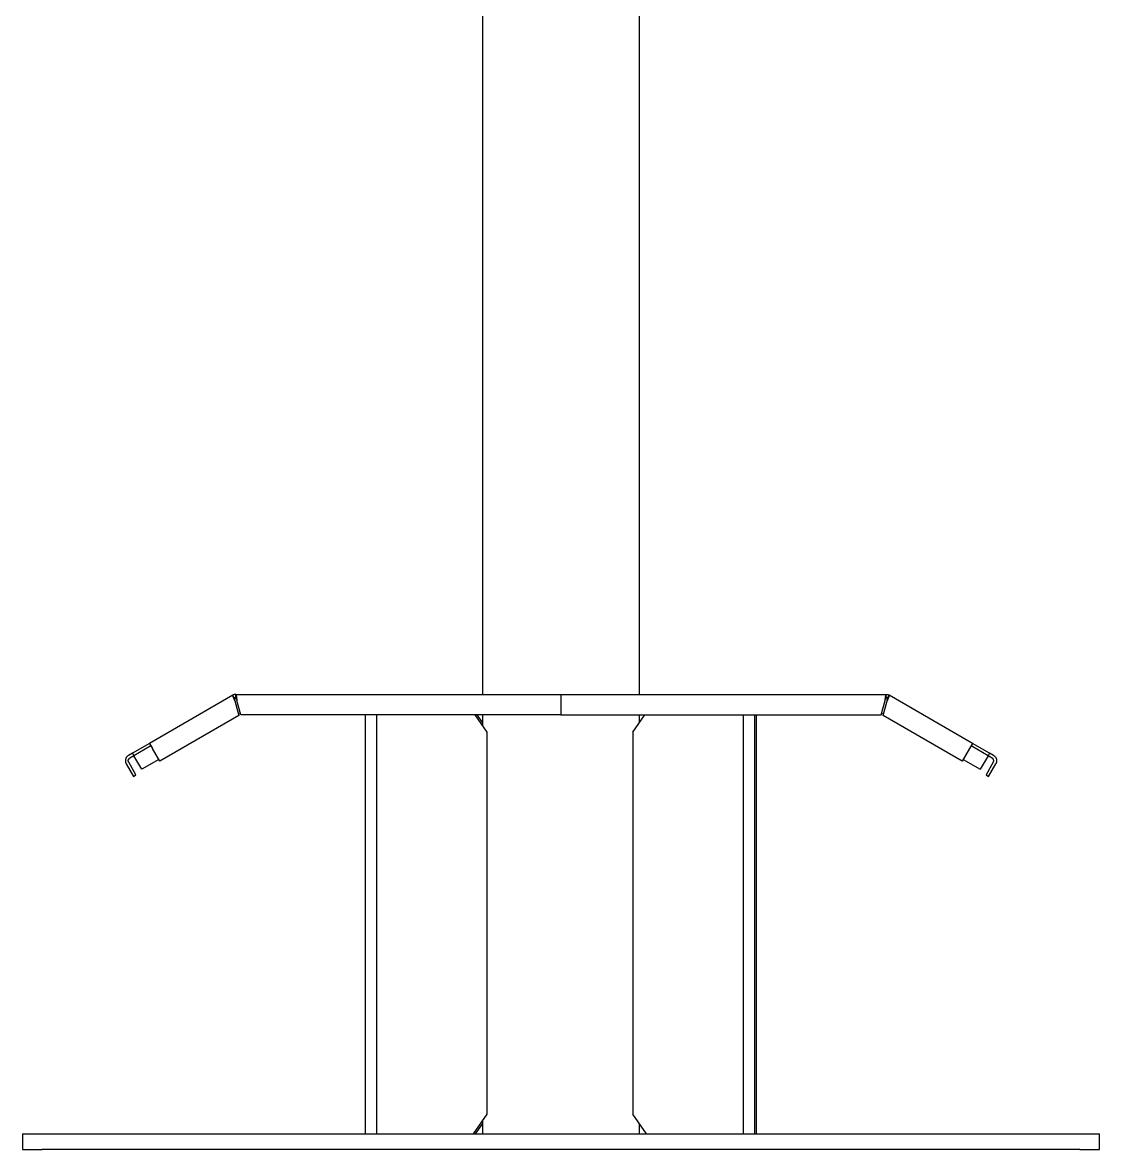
# Model space of a CAD drawing. Header units: millimetres. Extents: x -2542 to 6192, y -257 to 5845.
# Drawn here: x 1415 to 1965, y 2887 to 3463 of the extents above; entities that cross this region are included whole.
import ezdxf

# ---------------------------------------------------------------- set-up
doc = ezdxf.new("R2010")
doc.units = ezdxf.units.MM
doc.header["$MEASUREMENT"] = 0
doc.layers.add('Utwórz2D linie widoczne', color=7, linetype='Continuous', true_color=0x000000)

msp = doc.modelspace()

# ---------------------------------------------------------------- linework, layer by layer
at = {"layer": 'Utwórz2D linie widoczne'}
for p, q in [((1650.34, 3119.7), (1650.34, 3926.87)), ((1730.34, 3926.87), (1730.34, 3119.7)), ((1522.74, 3119.29), (1480.15, 3094.7)), ((1522.71, 3119.25), (1522.71, 3119.26)), ((1522.71, 3119.26), (1522.71, 3119.26)), ((1522.71, 3119.26), (1522.72, 3119.26)), ((1522.71, 3119.24), (1522.71, 3119.25)), ((1522.71, 3119.25), (1522.71, 3119.25)), ((1522.71, 3119.25), (1522.71, 3119.25)), ((1522.71, 3119.25), (1522.71, 3119.25)), ((1522.71, 3119.23), (1522.71, 3119.24)), ((1522.71, 3119.24), (1522.71, 3119.24)), ((1522.71, 3119.24), (1522.71, 3119.24)), ((1522.71, 3119.22), (1522.71, 3119.23)), ((1522.71, 3119.23), (1522.71, 3119.23)), ((1522.71, 3119.21), (1522.71, 3119.22)), ((1522.71, 3119.2), (1522.71, 3119.21)), ((1522.71, 3119.19), (1522.71, 3119.2)), ((1522.71, 3119.18), (1522.71, 3119.19)), ((1522.71, 3119.17), (1522.71, 3119.18)), ((1522.71, 3119.16), (1522.71, 3119.17)), ((1522.72, 3119.14), (1522.71, 3119.16)), ((1522.72, 3119.27), (1522.72, 3119.28)), ((1522.72, 3119.28), (1522.72, 3119.28)), ((1522.72, 3119.28), (1522.72, 3119.28)), ((1522.72, 3119.28), (1522.72, 3119.28)), ((1522.72, 3119.28), (1522.72, 3119.28)), ((1522.72, 3119.28), (1522.72, 3119.28)), ((1522.72, 3119.28), (1522.73, 3119.28)), ((1522.72, 3119.26), (1522.72, 3119.27)), ((1522.72, 3119.27), (1522.72, 3119.27)), ((1522.72, 3119.27), (1522.72, 3119.27)), ((1522.72, 3119.27), (1522.72, 3119.27)), ((1522.72, 3119.27), (1522.72, 3119.27)), ((1522.72, 3119.27), (1522.72, 3119.27)), ((1522.72, 3119.27), (1522.72, 3119.27)), ((1522.72, 3119.26), (1522.72, 3119.26)), ((1522.72, 3119.26), (1522.72, 3119.26)), ((1522.72, 3119.12), (1522.72, 3119.14)), ((1522.73, 3119.09), (1522.72, 3119.12)), ((1522.73, 3119.28), (1522.73, 3119.29)), ((1522.73, 3119.29), (1522.73, 3119.29)), ((1522.73, 3119.29), (1522.73, 3119.29)), ((1522.73, 3119.29), (1522.73, 3119.29)), ((1522.73, 3119.29), (1522.73, 3119.29)), ((1522.73, 3119.29), (1522.73, 3119.29)), ((1522.73, 3119.29), (1522.73, 3119.29)), ((1522.73, 3119.29), (1522.73, 3119.29)), ((1522.73, 3119.29), (1522.73, 3119.29)), ((1522.73, 3119.29), (1522.73, 3119.29)), ((1522.73, 3119.29), (1522.74, 3119.29)), ((1522.73, 3119.28), (1522.73, 3119.28)), ((1522.73, 3119.28), (1522.73, 3119.28)), ((1522.73, 3119.28), (1522.73, 3119.28)), ((1522.73, 3119.28), (1522.73, 3119.28)), ((1522.74, 3119.03), (1522.73, 3119.09)), ((1522.82, 3119.34), (1522.74, 3119.29)), ((1523.49, 3117.99), (1522.74, 3119.29)), ((1522.74, 3119.29), (1522.74, 3119.29)), ((1522.75, 3118.98), (1522.74, 3119.03)), ((1522.77, 3118.92), (1522.75, 3118.98)), ((1522.79, 3118.87), (1522.77, 3118.92)), ((1522.84, 3118.72), (1522.79, 3118.87)), ((1522.91, 3119.39), (1522.82, 3119.34)), ((1522.89, 3118.57), (1522.84, 3118.72)), ((1523.05, 3118.16), (1522.89, 3118.57)), ((1523, 3119.43), (1522.91, 3119.39)), ((1523.1, 3119.47), (1523, 3119.43)), ((1523.82, 3116.37), (1523.05, 3118.16)), ((1523.19, 3119.51), (1523.1, 3119.47)), ((1523.28, 3119.54), (1523.19, 3119.51)), ((1523.38, 3119.57), (1523.28, 3119.54)), ((1523.48, 3119.6), (1523.38, 3119.57)), ((1523.44, 3117.88), (1523.43, 3117.87)), ((1523.43, 3117.87), (1523.43, 3117.86)), ((1523.43, 3117.86), (1523.43, 3117.85)), ((1523.43, 3117.85), (1523.43, 3117.83)), ((1523.43, 3117.83), (1523.43, 3117.81)), ((1523.43, 3117.81), (1523.43, 3117.8)), ((1523.43, 3117.8), (1523.44, 3117.78)), ((1523.45, 3117.94), (1523.44, 3117.93)), ((1523.44, 3117.93), (1523.44, 3117.93)), ((1523.44, 3117.93), (1523.44, 3117.92)), ((1523.44, 3117.92), (1523.44, 3117.91)), ((1523.44, 3117.91), (1523.44, 3117.91)), ((1523.44, 3117.91), (1523.44, 3117.9)), ((1523.44, 3117.9), (1523.44, 3117.9)), ((1523.44, 3117.9), (1523.44, 3117.89)), ((1523.44, 3117.89), (1523.44, 3117.88)), ((1523.44, 3117.78), (1523.44, 3117.77)), ((1523.46, 3117.96), (1523.45, 3117.96)), ((1523.45, 3117.96), (1523.45, 3117.95)), ((1523.45, 3117.95), (1523.45, 3117.95)), ((1523.45, 3117.95), (1523.45, 3117.95)), ((1523.45, 3117.95), (1523.45, 3117.94)), ((1523.45, 3117.94), (1523.45, 3117.94)), ((1523.47, 3117.97), (1523.46, 3117.97)), ((1523.46, 3117.97), (1523.46, 3117.97)), ((1523.46, 3117.97), (1523.46, 3117.97)), ((1523.46, 3117.97), (1523.46, 3117.97)), ((1523.46, 3117.97), (1523.46, 3117.97)), ((1523.46, 3117.97), (1523.46, 3117.97)), ((1523.46, 3117.97), (1523.46, 3117.96)), ((1523.46, 3117.96), (1523.46, 3117.96)), ((1523.46, 3117.96), (1523.46, 3117.96)), ((1523.48, 3117.99), (1523.47, 3117.98)), ((1523.47, 3117.98), (1523.47, 3117.98)), ((1523.47, 3117.98), (1523.47, 3117.98)), ((1523.47, 3117.98), (1523.47, 3117.98)), ((1523.47, 3117.98), (1523.47, 3117.98)), ((1523.47, 3117.98), (1523.47, 3117.98)), ((1523.47, 3117.98), (1523.47, 3117.98)), ((1523.47, 3117.98), (1523.47, 3117.97)), ((1523.58, 3119.62), (1523.48, 3119.6)), ((1523.49, 3117.99), (1523.48, 3117.99)), ((1523.48, 3117.99), (1523.48, 3117.99)), ((1523.48, 3117.99), (1523.48, 3117.99)), ((1523.48, 3117.99), (1523.48, 3117.99)), ((1523.48, 3117.99), (1523.48, 3117.99)), ((1523.48, 3117.99), (1523.48, 3117.99)), ((1523.49, 3117.99), (1523.53, 3118.02)), ((1523.53, 3118.02), (1523.58, 3118.04)), ((1523.67, 3119.64), (1523.58, 3119.62)), ((1523.58, 3118.04), (1523.62, 3118.06)), ((1523.62, 3118.06), (1523.67, 3118.08)), ((1523.77, 3119.66), (1523.67, 3119.64)), ((1523.67, 3118.08), (1523.72, 3118.1)), ((1523.72, 3118.1), (1523.77, 3118.12)), ((1523.87, 3119.68), (1523.77, 3119.66)), ((1523.77, 3118.12), (1523.82, 3118.13)), ((1523.82, 3118.13), (1523.87, 3118.15)), ((1523.97, 3119.69), (1523.87, 3119.68)), ((1523.87, 3118.15), (1523.92, 3118.16)), ((1523.92, 3118.16), (1523.97, 3118.17)), ((1524.07, 3119.7), (1523.97, 3119.69)), ((1523.97, 3118.17), (1524.02, 3118.18)), ((1524.02, 3118.18), (1524.07, 3118.19)), ((1524.17, 3119.7), (1524.07, 3119.7)), ((1524.07, 3118.19), (1524.12, 3118.2)), ((1524.12, 3118.2), (1524.17, 3118.2)), ((1524.27, 3119.7), (1524.17, 3119.7)), ((1524.17, 3118.2), (1524.22, 3118.2)), ((1524.22, 3118.2), (1524.27, 3118.2)), ((1524.27, 3119.7), (1690.34, 3119.7)), ((1524.27, 3119.7), (1524.27, 3119.7)), ((1524.27, 3119.7), (1524.27, 3119.7)), ((1524.27, 3119.7), (1524.28, 3119.7)), ((1524.27, 3118.2), (1524.27, 3119.7)), ((1524.27, 3118.2), (1524.28, 3118.2)), ((1524.28, 3119.7), (1524.28, 3119.7)), ((1524.28, 3119.7), (1524.28, 3119.7)), ((1524.28, 3119.7), (1524.28, 3119.7)), ((1524.28, 3119.7), (1524.28, 3119.7)), ((1524.28, 3119.7), (1524.28, 3119.7)), ((1524.28, 3119.7), (1524.28, 3119.7)), ((1524.28, 3119.7), (1524.28, 3119.7)), ((1524.28, 3119.7), (1524.28, 3119.7)), ((1524.28, 3119.7), (1524.28, 3119.7)), ((1524.28, 3119.7), (1524.28, 3119.7)), ((1524.28, 3119.7), (1524.29, 3119.7)), ((1524.28, 3118.2), (1524.28, 3118.2)), ((1524.28, 3118.2), (1524.28, 3118.2)), ((1524.28, 3118.2), (1524.28, 3118.2)), ((1524.28, 3118.2), (1524.28, 3118.2)), ((1524.28, 3118.2), (1524.28, 3118.2)), ((1524.28, 3118.2), (1524.29, 3118.2)), ((1524.29, 3119.7), (1524.29, 3119.7)), ((1524.29, 3119.7), (1524.29, 3119.7)), ((1524.29, 3119.7), (1524.29, 3119.7)), ((1524.29, 3119.7), (1524.29, 3119.7)), ((1524.29, 3119.7), (1524.29, 3119.7)), ((1524.29, 3119.7), (1524.29, 3119.7)), ((1524.29, 3119.7), (1524.29, 3119.7)), ((1524.29, 3119.7), (1524.29, 3119.7)), ((1524.29, 3119.7), (1524.29, 3119.7)), ((1524.29, 3119.7), (1524.3, 3119.7)), ((1524.29, 3118.2), (1524.29, 3118.2)), ((1524.29, 3118.2), (1524.29, 3118.2)), ((1524.29, 3118.2), (1524.29, 3118.2)), ((1524.29, 3118.2), (1524.29, 3118.2)), ((1524.29, 3118.2), (1524.3, 3118.2)), ((1524.3, 3119.7), (1524.3, 3119.69)), ((1524.3, 3119.69), (1524.3, 3119.69)), ((1524.3, 3119.69), (1524.3, 3119.69)), ((1524.3, 3119.69), (1524.3, 3119.69)), ((1524.3, 3119.69), (1524.3, 3119.69)), ((1524.3, 3119.69), (1524.3, 3119.69)), ((1524.3, 3119.69), (1524.3, 3119.69)), ((1524.3, 3119.69), (1524.31, 3119.69)), ((1524.3, 3118.2), (1524.3, 3118.2)), ((1524.3, 3118.2), (1524.3, 3118.2)), ((1524.3, 3118.2), (1524.3, 3118.2)), ((1524.3, 3118.2), (1524.3, 3118.2)), ((1524.3, 3118.2), (1524.3, 3118.2)), ((1524.3, 3118.2), (1524.31, 3118.2)), ((1524.31, 3119.69), (1524.31, 3119.69)), ((1524.31, 3119.69), (1524.31, 3119.68)), ((1524.31, 3119.68), (1524.31, 3119.68)), ((1524.31, 3119.68), (1524.31, 3119.68)), ((1524.31, 3119.68), (1524.32, 3119.68)), ((1524.31, 3118.2), (1524.31, 3118.19)), ((1524.31, 3118.19), (1524.31, 3118.19)), ((1524.31, 3118.19), (1524.31, 3118.19)), ((1524.31, 3118.19), (1524.31, 3118.19)), ((1524.31, 3118.19), (1524.32, 3118.19)), ((1524.32, 3119.68), (1524.32, 3119.68)), ((1524.32, 3119.68), (1524.32, 3119.67)), ((1524.32, 3119.67), (1524.32, 3119.67)), ((1524.32, 3119.67), (1524.32, 3119.67)), ((1524.32, 3119.67), (1524.33, 3119.66)), ((1524.32, 3118.19), (1524.32, 3118.19)), ((1524.32, 3118.19), (1524.32, 3118.19)), ((1524.32, 3118.19), (1524.33, 3118.18)), ((1524.33, 3119.66), (1524.33, 3119.66)), ((1524.33, 3119.66), (1524.33, 3119.65)), ((1524.33, 3119.65), (1524.34, 3119.65)), ((1524.33, 3118.18), (1524.33, 3118.18)), ((1524.33, 3118.18), (1524.33, 3118.18)), ((1524.33, 3118.18), (1524.34, 3118.17)), ((1524.34, 3119.65), (1524.34, 3119.64)), ((1524.34, 3119.64), (1524.35, 3119.63)), ((1524.34, 3118.17), (1524.34, 3118.17)), ((1524.34, 3118.17), (1524.34, 3118.17)), ((1524.34, 3118.17), (1524.35, 3118.16)), ((1524.35, 3119.63), (1524.35, 3119.62)), ((1524.35, 3119.62), (1524.35, 3119.61)), ((1524.35, 3119.61), (1524.36, 3119.6)), ((1524.35, 3118.16), (1524.35, 3118.16)), ((1524.35, 3118.16), (1524.35, 3118.15)), ((1524.35, 3118.15), (1524.36, 3118.15)), ((1524.36, 3119.6), (1524.37, 3119.58)), ((1524.36, 3118.15), (1524.36, 3118.15)), ((1524.36, 3118.15), (1524.36, 3118.14)), ((1524.36, 3118.14), (1524.37, 3118.13)), ((1524.37, 3119.58), (1524.37, 3119.57)), ((1524.37, 3119.57), (1524.38, 3119.53)), ((1524.37, 3118.13), (1524.38, 3118.12)), ((1524.38, 3119.53), (1524.4, 3119.48)), ((1524.38, 3118.12), (1524.38, 3118.12)), ((1524.38, 3118.12), (1524.39, 3118.1)), ((1524.39, 3118.1), (1524.4, 3118.09)), ((1524.4, 3119.48), (1524.42, 3119.42)), ((1524.4, 3118.09), (1524.41, 3118.07)), ((1524.41, 3118.07), (1524.41, 3118.06)), ((1524.41, 3118.06), (1524.42, 3118.05)), ((1524.42, 3119.42), (1524.43, 3119.37)), ((1524.42, 3118.05), (1524.43, 3118.03)), ((1524.43, 3119.37), (1524.44, 3119.31)), ((1524.43, 3118.03), (1524.44, 3118)), ((1524.44, 3119.31), (1524.47, 3119.16)), ((1524.44, 3118), (1524.46, 3117.96)), ((1524.46, 3117.96), (1524.47, 3117.92)), ((1524.47, 3119.16), (1524.5, 3119)), ((1524.47, 3117.92), (1524.5, 3117.85)), ((1524.5, 3119), (1524.57, 3118.57)), ((1524.5, 3117.85), (1524.53, 3117.73)), ((1524.57, 3118.57), (1524.79, 3116.63)), ((1690.34, 3119.7), (1690.34, 3116.63)), ((1690.34, 3119.7), (1856.41, 3119.7)), ((1855.9, 3116.63), (1856.12, 3118.57)), ((1856.12, 3118.57), (1856.19, 3119)), ((1856.15, 3117.73), (1856.19, 3117.85)), ((1856.19, 3119), (1856.21, 3119.16)), ((1856.19, 3117.85), (1856.21, 3117.92)), ((1856.21, 3119.16), (1856.24, 3119.31)), ((1856.21, 3117.92), (1856.23, 3117.96)), ((1856.23, 3117.96), (1856.24, 3118)), ((1856.24, 3119.31), (1856.26, 3119.37)), ((1856.24, 3118), (1856.26, 3118.03)), ((1856.26, 3119.37), (1856.27, 3119.42)), ((1856.26, 3118.05), (1856.27, 3118.06)), ((1856.26, 3118.03), (1856.26, 3118.05)), ((1856.27, 3119.42), (1856.29, 3119.48)), ((1856.27, 3118.06), (1856.28, 3118.07)), ((1856.28, 3118.07), (1856.29, 3118.09)), ((1856.29, 3119.48), (1856.3, 3119.53)), ((1856.29, 3118.1), (1856.3, 3118.12)), ((1856.29, 3118.09), (1856.29, 3118.1)), ((1856.3, 3119.53), (1856.31, 3119.57)), ((1856.3, 3118.12), (1856.31, 3118.13)), ((1856.31, 3119.57), (1856.32, 3119.58)), ((1856.31, 3118.13), (1856.32, 3118.13)), ((1856.32, 3119.58), (1856.33, 3119.6)), ((1856.32, 3118.14), (1856.33, 3118.15)), ((1856.32, 3118.13), (1856.32, 3118.14)), ((1856.32, 3118.14), (1856.32, 3118.14)), ((1856.33, 3119.61), (1856.34, 3119.62)), ((1856.33, 3119.6), (1856.33, 3119.61)), ((1856.33, 3118.15), (1856.33, 3118.16)), ((1856.33, 3118.16), (1856.34, 3118.16)), ((1856.33, 3118.15), (1856.33, 3118.15)), ((1856.34, 3119.64), (1856.35, 3119.65)), ((1856.34, 3119.63), (1856.34, 3119.64)), ((1856.34, 3119.62), (1856.34, 3119.63)), ((1856.34, 3118.16), (1856.34, 3118.17)), ((1856.34, 3118.17), (1856.35, 3118.17)), ((1856.34, 3118.16), (1856.34, 3118.16)), ((1856.35, 3119.65), (1856.36, 3119.66)), ((1856.35, 3119.65), (1856.35, 3119.65)), ((1856.35, 3118.17), (1856.35, 3118.18)), ((1856.35, 3118.18), (1856.36, 3118.18)), ((1856.36, 3119.66), (1856.36, 3119.67)), ((1856.36, 3119.67), (1856.37, 3119.67)), ((1856.36, 3119.66), (1856.36, 3119.66)), ((1856.36, 3118.18), (1856.36, 3118.19)), ((1856.36, 3118.19), (1856.37, 3118.19)), ((1856.36, 3118.18), (1856.36, 3118.18)), ((1856.36, 3118.18), (1856.36, 3118.18)), ((1856.37, 3119.67), (1856.37, 3119.68)), ((1856.37, 3119.68), (1856.37, 3119.68)), ((1856.37, 3119.68), (1856.37, 3119.68)), ((1856.37, 3119.68), (1856.37, 3119.68)), ((1856.37, 3119.68), (1856.38, 3119.68)), ((1856.37, 3119.67), (1856.37, 3119.67)), ((1856.37, 3118.19), (1856.37, 3118.19)), ((1856.37, 3118.19), (1856.37, 3118.19)), ((1856.37, 3118.19), (1856.38, 3118.19)), ((1856.38, 3119.68), (1856.38, 3119.69)), ((1856.38, 3119.69), (1856.38, 3119.69)), ((1856.38, 3119.69), (1856.38, 3119.69)), ((1856.38, 3119.69), (1856.38, 3119.69)), ((1856.38, 3119.69), (1856.38, 3119.69)), ((1856.38, 3119.69), (1856.38, 3119.69)), ((1856.38, 3119.69), (1856.39, 3119.69)), ((1856.38, 3118.19), (1856.38, 3118.2)), ((1856.38, 3118.2), (1856.38, 3118.2)), ((1856.38, 3118.2), (1856.38, 3118.2)), ((1856.38, 3118.2), (1856.39, 3118.2)), ((1856.38, 3118.19), (1856.38, 3118.19)), ((1856.39, 3119.69), (1856.39, 3119.7)), ((1856.39, 3119.7), (1856.39, 3119.7)), ((1856.39, 3119.7), (1856.39, 3119.7)), ((1856.39, 3119.7), (1856.39, 3119.7)), ((1856.39, 3119.7), (1856.4, 3119.7)), ((1856.39, 3119.69), (1856.39, 3119.69)), ((1856.39, 3119.69), (1856.39, 3119.69)), ((1856.39, 3118.2), (1856.39, 3118.2)), ((1856.39, 3118.2), (1856.39, 3118.2)), ((1856.39, 3118.2), (1856.39, 3118.2)), ((1856.39, 3118.2), (1856.39, 3118.2)), ((1856.39, 3118.2), (1856.39, 3118.2)), ((1856.39, 3118.2), (1856.4, 3118.2)), ((1856.4, 3119.7), (1856.4, 3119.7)), ((1856.4, 3119.7), (1856.4, 3119.7)), ((1856.4, 3119.7), (1856.4, 3119.7)), ((1856.4, 3119.7), (1856.4, 3119.7)), ((1856.4, 3119.7), (1856.4, 3119.7)), ((1856.4, 3119.7), (1856.4, 3119.7)), ((1856.4, 3119.7), (1856.4, 3119.7)), ((1856.4, 3119.7), (1856.4, 3119.7)), ((1856.4, 3119.7), (1856.4, 3119.7)), ((1856.4, 3119.7), (1856.4, 3119.7)), ((1856.4, 3119.7), (1856.4, 3119.7)), ((1856.4, 3119.7), (1856.41, 3119.7)), ((1856.4, 3118.2), (1856.4, 3118.2)), ((1856.4, 3118.2), (1856.4, 3118.2)), ((1856.4, 3118.2), (1856.4, 3118.2)), ((1856.4, 3118.2), (1856.4, 3118.2)), ((1856.4, 3118.2), (1856.4, 3118.2)), ((1856.4, 3118.2), (1856.41, 3118.2)), ((1856.41, 3119.7), (1856.41, 3119.7)), ((1856.41, 3119.7), (1856.41, 3119.7)), ((1856.41, 3119.7), (1856.41, 3119.7)), ((1856.41, 3119.7), (1856.41, 3119.7)), ((1856.41, 3119.7), (1856.41, 3119.7)), ((1856.41, 3119.7), (1856.41, 3119.7)), ((1856.41, 3119.7), (1856.41, 3119.7)), ((1856.41, 3119.7), (1856.41, 3119.7)), ((1856.41, 3119.7), (1856.51, 3119.7)), ((1856.41, 3118.2), (1856.41, 3119.7)), ((1856.46, 3118.2), (1856.41, 3118.2)), ((1856.41, 3118.2), (1856.41, 3118.2)), ((1856.41, 3118.2), (1856.41, 3118.2)), ((1856.41, 3118.2), (1856.41, 3118.2)), ((1856.41, 3118.2), (1856.41, 3118.2)), ((1856.52, 3118.2), (1856.46, 3118.2)), ((1856.51, 3119.7), (1856.61, 3119.7)), ((1856.57, 3118.2), (1856.52, 3118.2)), ((1856.62, 3118.19), (1856.57, 3118.2)), ((1856.61, 3119.7), (1856.71, 3119.69)), ((1856.67, 3118.18), (1856.62, 3118.19)), ((1856.72, 3118.17), (1856.67, 3118.18)), ((1856.71, 3119.69), (1856.81, 3119.68)), ((1856.77, 3118.16), (1856.72, 3118.17)), ((1856.82, 3118.15), (1856.77, 3118.16)), ((1856.81, 3119.68), (1856.91, 3119.66)), ((1856.87, 3118.13), (1856.82, 3118.15)), ((1857.64, 3118.16), (1856.86, 3116.37)), ((1856.92, 3118.12), (1856.87, 3118.13)), ((1856.91, 3119.66), (1857.01, 3119.64)), ((1856.97, 3118.1), (1856.92, 3118.12)), ((1857.02, 3118.08), (1856.97, 3118.1)), ((1857.01, 3119.64), (1857.11, 3119.62)), ((1857.06, 3118.06), (1857.02, 3118.08)), ((1857.11, 3118.04), (1857.06, 3118.06)), ((1857.11, 3119.62), (1857.21, 3119.6)), ((1857.16, 3118.02), (1857.11, 3118.04)), ((1857.2, 3117.99), (1857.16, 3118.02)), ((1857.2, 3117.99), (1857.95, 3119.29)), ((1857.21, 3117.99), (1857.2, 3117.99)), ((1857.2, 3117.99), (1857.2, 3117.99)), ((1857.2, 3117.99), (1857.2, 3117.99)), ((1857.2, 3117.99), (1857.2, 3117.99)), ((1857.21, 3119.6), (1857.31, 3119.57)), ((1857.21, 3117.98), (1857.21, 3117.99)), ((1857.21, 3117.99), (1857.21, 3117.99)), ((1857.21, 3117.99), (1857.21, 3117.99)), ((1857.22, 3117.98), (1857.21, 3117.98)), ((1857.21, 3117.98), (1857.21, 3117.98)), ((1857.21, 3117.98), (1857.21, 3117.98)), ((1857.22, 3117.97), (1857.22, 3117.98)), ((1857.22, 3117.98), (1857.22, 3117.98)), ((1857.22, 3117.98), (1857.22, 3117.98)), ((1857.22, 3117.98), (1857.22, 3117.98)), ((1857.23, 3117.97), (1857.22, 3117.97)), ((1857.22, 3117.97), (1857.22, 3117.97)), ((1857.22, 3117.97), (1857.22, 3117.97)), ((1857.22, 3117.97), (1857.22, 3117.97)), ((1857.22, 3117.97), (1857.22, 3117.97)), ((1857.23, 3117.96), (1857.23, 3117.97)), ((1857.23, 3117.97), (1857.23, 3117.97)), ((1857.23, 3117.95), (1857.23, 3117.96)), ((1857.23, 3117.96), (1857.23, 3117.96)), ((1857.23, 3117.96), (1857.23, 3117.96)), ((1857.23, 3117.96), (1857.23, 3117.96)), ((1857.24, 3117.95), (1857.23, 3117.95)), ((1857.24, 3117.94), (1857.24, 3117.95)), ((1857.24, 3117.95), (1857.24, 3117.95)), ((1857.24, 3117.93), (1857.24, 3117.94)), ((1857.24, 3117.94), (1857.24, 3117.94)), ((1857.24, 3117.92), (1857.24, 3117.93)), ((1857.24, 3117.93), (1857.24, 3117.93)), ((1857.25, 3117.91), (1857.24, 3117.92)), ((1857.25, 3117.9), (1857.25, 3117.91)), ((1857.25, 3117.91), (1857.25, 3117.91)), ((1857.25, 3117.89), (1857.25, 3117.9)), ((1857.25, 3117.9), (1857.25, 3117.9)), ((1857.25, 3117.88), (1857.25, 3117.89)), ((1857.25, 3117.87), (1857.25, 3117.88)), ((1857.25, 3117.86), (1857.25, 3117.87)), ((1857.25, 3117.85), (1857.25, 3117.86)), ((1857.25, 3117.83), (1857.25, 3117.85)), ((1857.25, 3117.81), (1857.25, 3117.83)), ((1857.25, 3117.8), (1857.25, 3117.81)), ((1857.25, 3117.78), (1857.25, 3117.8)), ((1857.25, 3117.77), (1857.25, 3117.78)), ((1857.31, 3119.57), (1857.4, 3119.54)), ((1857.4, 3119.54), (1857.5, 3119.51)), ((1857.5, 3119.51), (1857.59, 3119.47)), ((1857.59, 3119.47), (1857.68, 3119.43)), ((1857.8, 3118.57), (1857.64, 3118.16)), ((1857.68, 3119.43), (1857.77, 3119.39)), ((1857.77, 3119.39), (1857.86, 3119.34)), ((1857.85, 3118.72), (1857.8, 3118.57)), ((1857.9, 3118.87), (1857.85, 3118.72)), ((1857.86, 3119.34), (1857.95, 3119.29)), ((1857.92, 3118.92), (1857.9, 3118.87)), ((1857.93, 3118.98), (1857.92, 3118.92)), ((1857.95, 3119.03), (1857.93, 3118.98)), ((1900.54, 3094.7), (1857.95, 3119.29)), ((1857.95, 3119.29), (1857.95, 3119.29)), ((1857.95, 3119.29), (1857.95, 3119.29)), ((1857.95, 3119.29), (1857.95, 3119.29)), ((1857.95, 3119.29), (1857.95, 3119.29)), ((1857.95, 3119.29), (1857.95, 3119.29)), ((1857.95, 3119.29), (1857.95, 3119.29)), ((1857.95, 3119.29), (1857.96, 3119.29)), ((1857.96, 3119.09), (1857.95, 3119.03)), ((1857.96, 3119.29), (1857.96, 3119.29)), ((1857.96, 3119.29), (1857.96, 3119.29)), ((1857.96, 3119.29), (1857.96, 3119.29)), ((1857.96, 3119.29), (1857.96, 3119.29)), ((1857.96, 3119.29), (1857.96, 3119.28)), ((1857.96, 3119.28), (1857.96, 3119.28)), ((1857.96, 3119.28), (1857.96, 3119.28)), ((1857.96, 3119.28), (1857.96, 3119.28)), ((1857.96, 3119.28), (1857.96, 3119.28)), ((1857.96, 3119.28), (1857.96, 3119.28)), ((1857.96, 3119.28), (1857.96, 3119.28)), ((1857.96, 3119.28), (1857.96, 3119.28)), ((1857.96, 3119.28), (1857.96, 3119.28)), ((1857.96, 3119.28), (1857.96, 3119.28)), ((1857.96, 3119.28), (1857.96, 3119.28)), ((1857.96, 3119.28), (1857.97, 3119.27)), ((1857.97, 3119.12), (1857.96, 3119.09)), ((1857.97, 3119.27), (1857.97, 3119.27)), ((1857.97, 3119.27), (1857.97, 3119.27)), ((1857.97, 3119.27), (1857.97, 3119.27)), ((1857.97, 3119.27), (1857.97, 3119.27)), ((1857.97, 3119.27), (1857.97, 3119.27)), ((1857.97, 3119.27), (1857.97, 3119.27)), ((1857.97, 3119.27), (1857.97, 3119.26)), ((1857.97, 3119.26), (1857.97, 3119.26)), ((1857.97, 3119.26), (1857.97, 3119.26)), ((1857.97, 3119.26), (1857.97, 3119.26)), ((1857.97, 3119.26), (1857.97, 3119.26)), ((1857.97, 3119.26), (1857.97, 3119.25)), ((1857.97, 3119.25), (1857.97, 3119.25)), ((1857.97, 3119.25), (1857.97, 3119.25)), ((1857.97, 3119.25), (1857.97, 3119.25)), ((1857.97, 3119.25), (1857.97, 3119.24)), ((1857.97, 3119.24), (1857.98, 3119.24)), ((1857.98, 3119.18), (1857.97, 3119.17)), ((1857.97, 3119.17), (1857.97, 3119.16)), ((1857.97, 3119.16), (1857.97, 3119.14)), ((1857.97, 3119.14), (1857.97, 3119.12)), ((1857.98, 3119.24), (1857.98, 3119.24)), ((1857.98, 3119.24), (1857.98, 3119.23)), ((1857.98, 3119.23), (1857.98, 3119.23)), ((1857.98, 3119.23), (1857.98, 3119.22)), ((1857.98, 3119.22), (1857.98, 3119.21)), ((1857.98, 3119.21), (1857.98, 3119.2)), ((1857.98, 3119.2), (1857.98, 3119.19)), ((1857.98, 3119.19), (1857.98, 3119.18)), ((1523.44, 3117.77), (1523.44, 3117.73)), ((1523.44, 3117.73), (1523.45, 3117.69)), ((1523.45, 3117.69), (1523.45, 3117.65)), ((1523.45, 3117.65), (1523.47, 3117.57)), ((1523.47, 3117.57), (1523.49, 3117.46)), ((1523.49, 3117.46), (1523.52, 3117.34)), ((1523.52, 3117.34), (1523.59, 3117.12)), ((1524.04, 3117.48), (1523.53, 3117.33)), ((1523.59, 3117.12), (1523.82, 3116.37)), ((1523.82, 3116.37), (1525.81, 3108.94)), ((1524.57, 3117.62), (1524.04, 3117.48)), ((1524.53, 3117.73), (1524.57, 3117.62)), ((1524.57, 3117.62), (1524.62, 3117.4)), ((1524.62, 3117.4), (1524.79, 3116.63)), ((1526.78, 3109.2), (1524.79, 3116.63)), ((1690.34, 3116.63), (1690.34, 3109.2)), ((1853.91, 3109.2), (1855.9, 3116.63)), ((1854.87, 3108.94), (1856.86, 3116.37)), ((1855.9, 3116.63), (1856.06, 3117.4)), ((1856.06, 3117.4), (1856.12, 3117.62)), ((1856.12, 3117.62), (1856.15, 3117.73)), ((1856.12, 3117.62), (1856.64, 3117.48)), ((1856.64, 3117.48), (1857.16, 3117.33)), ((1856.86, 3116.37), (1857.1, 3117.12)), ((1857.1, 3117.12), (1857.16, 3117.34)), ((1857.16, 3117.34), (1857.19, 3117.46)), ((1857.19, 3117.46), (1857.22, 3117.57)), ((1857.22, 3117.57), (1857.23, 3117.65)), ((1857.23, 3117.65), (1857.24, 3117.69)), ((1857.24, 3117.69), (1857.25, 3117.73)), ((1857.25, 3117.73), (1857.25, 3117.77)), ((1525.81, 3108.94), (1485.4, 3085.61)), ((1525.64, 3109.6), (1526.12, 3109.75)), ((1526.12, 3109.75), (1526.6, 3109.89)), ((1690.34, 3109.2), (1526.78, 3109.2)), ((1590.42, 2895.4), (1590.42, 3109.2)), ((1596.08, 3109.2), (1596.08, 2895.4)), ((1652.65, 3100.4), (1646.43, 3109.2)), ((1650.34, 3105.14), (1647.47, 3109.2)), ((1650.34, 3103.66), (1650.34, 3109.2)), ((1690.34, 3109.2), (1853.91, 3109.2)), ((1726.99, 3100.4), (1733.21, 3109.2)), ((1730.34, 3109.2), (1730.34, 3105.14)), ((1783.56, 2895.4), (1783.56, 3109.2)), ((1789.22, 3109.2), (1789.22, 2895.4)), ((1790.26, 2895.4), (1790.26, 3109.2)), ((1854.57, 3109.75), (1854.09, 3109.89)), ((1855.05, 3109.6), (1854.57, 3109.75)), ((1895.29, 3085.61), (1854.87, 3108.94)), ((1652.65, 2905.4), (1652.65, 3100.4)), ((1726.99, 3100.4), (1726.99, 2905.4)), ((1471.49, 3089.7), (1469.39, 3088.49)), ((1480.15, 3094.7), (1471.49, 3089.7)), ((1471.49, 3089.7), (1472.24, 3088.4)), ((1480.9, 3093.4), (1472.24, 3088.4)), ((1480.15, 3094.7), (1481.69, 3092.04)), ((1485.4, 3085.61), (1481.69, 3092.04)), ((1899, 3092.04), (1895.29, 3085.61)), ((1900.54, 3094.7), (1899, 3092.04)), ((1908.44, 3088.41), (1899.79, 3093.4)), ((1909.2, 3089.7), (1900.54, 3094.7)), ((1909.2, 3089.7), (1908.45, 3088.4)), ((1911.3, 3088.49), (1909.2, 3089.7)), ((1467.86, 3086), (1467.85, 3085.9)), ((1467.85, 3085.9), (1467.85, 3085.79)), ((1467.85, 3085.79), (1467.85, 3085.69)), ((1467.85, 3085.69), (1467.86, 3085.58)), ((1467.87, 3086.21), (1467.86, 3086.11)), ((1467.86, 3086.11), (1467.86, 3086)), ((1467.86, 3085.58), (1467.87, 3085.48)), ((1467.89, 3086.32), (1467.87, 3086.21)), ((1467.87, 3085.48), (1467.88, 3085.37)), ((1467.88, 3085.37), (1467.9, 3085.27)), ((1467.91, 3086.42), (1467.89, 3086.32)), ((1467.9, 3085.27), (1467.92, 3085.17)), ((1467.93, 3086.52), (1467.91, 3086.42)), ((1467.92, 3085.17), (1467.95, 3085.07)), ((1467.95, 3086.62), (1467.93, 3086.52)), ((1467.98, 3086.72), (1467.95, 3086.62)), ((1467.95, 3085.07), (1467.97, 3084.96)), ((1467.97, 3084.96), (1468, 3084.86)), ((1468.02, 3086.82), (1467.98, 3086.72)), ((1468, 3084.86), (1468.04, 3084.76)), ((1468.05, 3086.92), (1468.02, 3086.82)), ((1468.04, 3084.76), (1468.08, 3084.67)), ((1468.09, 3087.02), (1468.05, 3086.92)), ((1468.08, 3084.67), (1468.12, 3084.57)), ((1468.13, 3087.12), (1468.09, 3087.02)), ((1468.12, 3084.57), (1468.16, 3084.48)), ((1468.18, 3087.21), (1468.13, 3087.12)), ((1468.16, 3084.48), (1468.21, 3084.38)), ((1468.23, 3087.3), (1468.18, 3087.21)), ((1468.21, 3084.38), (1468.26, 3084.29)), ((1468.28, 3087.39), (1468.23, 3087.3)), ((1468.26, 3084.29), (1471.97, 3077.86)), ((1468.33, 3087.48), (1468.28, 3087.39)), ((1468.39, 3087.57), (1468.33, 3087.48)), ((1468.45, 3087.66), (1468.39, 3087.57)), ((1468.52, 3087.74), (1468.45, 3087.66)), ((1468.58, 3087.82), (1468.52, 3087.74)), ((1468.65, 3087.9), (1468.58, 3087.82)), ((1468.73, 3087.98), (1468.65, 3087.9)), ((1468.8, 3088.05), (1468.73, 3087.98)), ((1468.88, 3088.12), (1468.8, 3088.05)), ((1468.96, 3088.19), (1468.88, 3088.12)), ((1469.04, 3088.26), (1468.96, 3088.19)), ((1469.12, 3088.32), (1469.04, 3088.26)), ((1469.21, 3088.38), (1469.12, 3088.32)), ((1469.3, 3088.44), (1469.21, 3088.38)), ((1469.39, 3088.49), (1469.3, 3088.44)), ((1469.35, 3085.92), (1469.36, 3085.97)), ((1469.35, 3085.86), (1469.35, 3085.92)), ((1469.35, 3085.81), (1469.35, 3085.86)), ((1469.35, 3085.76), (1469.35, 3085.81)), ((1469.36, 3085.7), (1469.35, 3085.76)), ((1469.36, 3086.02), (1469.37, 3086.08)), ((1469.36, 3085.97), (1469.36, 3086.02)), ((1469.36, 3085.65), (1469.36, 3085.7)), ((1469.37, 3085.6), (1469.36, 3085.65)), ((1469.37, 3086.08), (1469.38, 3086.13)), ((1469.38, 3085.54), (1469.37, 3085.6)), ((1469.38, 3086.13), (1469.39, 3086.18)), ((1469.39, 3085.49), (1469.38, 3085.54)), ((1469.39, 3086.18), (1469.4, 3086.23)), ((1469.4, 3085.44), (1469.39, 3085.49)), ((1469.4, 3086.23), (1469.42, 3086.29)), ((1469.41, 3085.39), (1469.4, 3085.44)), ((1469.43, 3085.33), (1469.41, 3085.39)), ((1469.42, 3086.29), (1469.44, 3086.34)), ((1469.45, 3085.28), (1469.43, 3085.33)), ((1469.44, 3086.34), (1469.45, 3086.39)), ((1469.45, 3086.39), (1469.47, 3086.44)), ((1469.47, 3085.23), (1469.45, 3085.28)), ((1469.47, 3086.44), (1469.5, 3086.49)), ((1469.49, 3085.18), (1469.47, 3085.23)), ((1469.51, 3085.13), (1469.49, 3085.18)), ((1469.5, 3086.49), (1469.52, 3086.54)), ((1469.54, 3085.09), (1469.51, 3085.13)), ((1469.52, 3086.54), (1469.54, 3086.58)), ((1469.54, 3086.58), (1469.57, 3086.63)), ((1469.56, 3085.04), (1469.54, 3085.09)), ((1473.27, 3078.61), (1469.56, 3085.04)), ((1469.57, 3086.63), (1469.6, 3086.68)), ((1469.6, 3086.68), (1469.63, 3086.72)), ((1469.63, 3086.72), (1469.66, 3086.76)), ((1469.66, 3086.76), (1469.69, 3086.81)), ((1469.69, 3086.81), (1469.73, 3086.85)), ((1469.73, 3086.85), (1469.76, 3086.89)), ((1469.76, 3086.89), (1469.8, 3086.93)), ((1469.8, 3086.93), (1469.84, 3086.97)), ((1469.84, 3086.97), (1469.88, 3087)), ((1469.88, 3087), (1469.92, 3087.04)), ((1469.92, 3087.04), (1469.96, 3087.07)), ((1469.96, 3087.07), (1470, 3087.1)), ((1470, 3087.1), (1470.05, 3087.13)), ((1470.05, 3087.13), (1470.09, 3087.16)), ((1470.09, 3087.16), (1470.14, 3087.19)), ((1472.24, 3088.4), (1470.14, 3087.19)), ((1476.24, 3081.48), (1472.24, 3088.4)), ((1484.9, 3086.48), (1476.24, 3081.48)), ((1895.79, 3086.48), (1904.45, 3081.48)), ((1908.45, 3088.4), (1904.45, 3081.48)), ((1911.12, 3085.04), (1907.41, 3078.61)), ((1908.44, 3088.41), (1908.45, 3088.4)), ((1910.55, 3087.19), (1908.45, 3088.4)), ((1908.71, 3077.86), (1912.42, 3084.29)), ((1910.59, 3087.16), (1910.55, 3087.19)), ((1910.64, 3087.13), (1910.59, 3087.16)), ((1910.68, 3087.1), (1910.64, 3087.13)), ((1910.73, 3087.07), (1910.68, 3087.1)), ((1910.77, 3087.04), (1910.73, 3087.07)), ((1910.81, 3087), (1910.77, 3087.04)), ((1910.85, 3086.97), (1910.81, 3087)), ((1910.89, 3086.93), (1910.85, 3086.97)), ((1910.92, 3086.89), (1910.89, 3086.93)), ((1910.96, 3086.85), (1910.92, 3086.89)), ((1910.99, 3086.81), (1910.96, 3086.85)), ((1911.03, 3086.76), (1910.99, 3086.81)), ((1911.06, 3086.72), (1911.03, 3086.76)), ((1911.09, 3086.68), (1911.06, 3086.72)), ((1911.12, 3086.63), (1911.09, 3086.68)), ((1911.14, 3086.58), (1911.12, 3086.63)), ((1911.12, 3085.04), (1911.15, 3085.09)), ((1911.17, 3086.54), (1911.14, 3086.58)), ((1911.15, 3085.09), (1911.18, 3085.13)), ((1911.19, 3086.49), (1911.17, 3086.54)), ((1911.18, 3085.13), (1911.2, 3085.18)), ((1911.21, 3086.44), (1911.19, 3086.49)), ((1911.2, 3085.18), (1911.22, 3085.23)), ((1911.23, 3086.39), (1911.21, 3086.44)), ((1911.22, 3085.23), (1911.24, 3085.28)), ((1911.25, 3086.34), (1911.23, 3086.39)), ((1911.24, 3085.28), (1911.26, 3085.33)), ((1911.27, 3086.29), (1911.25, 3086.34)), ((1911.26, 3085.33), (1911.27, 3085.39)), ((1911.28, 3086.23), (1911.27, 3086.29)), ((1911.27, 3085.39), (1911.29, 3085.44)), ((1911.3, 3086.18), (1911.28, 3086.23)), ((1911.29, 3085.44), (1911.3, 3085.49)), ((1911.3, 3088.49), (1911.39, 3088.44)), ((1911.31, 3086.13), (1911.3, 3086.18)), ((1911.3, 3085.49), (1911.31, 3085.54)), ((1911.32, 3086.08), (1911.31, 3086.13)), ((1911.31, 3085.54), (1911.32, 3085.6)), ((1911.32, 3086.02), (1911.32, 3086.08)), ((1911.33, 3085.97), (1911.32, 3086.02)), ((1911.32, 3085.6), (1911.33, 3085.65)), ((1911.33, 3085.92), (1911.33, 3085.97)), ((1911.34, 3085.86), (1911.33, 3085.92)), ((1911.33, 3085.76), (1911.34, 3085.81)), ((1911.33, 3085.7), (1911.33, 3085.76)), ((1911.33, 3085.65), (1911.33, 3085.7)), ((1911.34, 3085.81), (1911.34, 3085.86)), ((1911.39, 3088.44), (1911.48, 3088.38)), ((1911.48, 3088.38), (1911.56, 3088.32)), ((1911.56, 3088.32), (1911.65, 3088.26)), ((1911.65, 3088.26), (1911.73, 3088.19)), ((1911.73, 3088.19), (1911.81, 3088.12)), ((1911.81, 3088.12), (1911.89, 3088.05)), ((1911.89, 3088.05), (1911.96, 3087.98)), ((1911.96, 3087.98), (1912.03, 3087.9)), ((1912.03, 3087.9), (1912.1, 3087.82)), ((1912.1, 3087.82), (1912.17, 3087.74)), ((1912.17, 3087.74), (1912.23, 3087.66)), ((1912.23, 3087.66), (1912.29, 3087.57)), ((1912.29, 3087.57), (1912.35, 3087.48)), ((1912.35, 3087.48), (1912.41, 3087.39)), ((1912.41, 3087.39), (1912.46, 3087.3)), ((1912.47, 3084.38), (1912.42, 3084.29)), ((1912.46, 3087.3), (1912.51, 3087.21)), ((1912.52, 3084.48), (1912.47, 3084.38)), ((1912.51, 3087.21), (1912.55, 3087.12)), ((1912.57, 3084.57), (1912.52, 3084.48)), ((1912.55, 3087.12), (1912.59, 3087.02)), ((1912.61, 3084.67), (1912.57, 3084.57)), ((1912.59, 3087.02), (1912.63, 3086.92)), ((1912.65, 3084.76), (1912.61, 3084.67)), ((1912.63, 3086.92), (1912.67, 3086.82)), ((1912.68, 3084.86), (1912.65, 3084.76)), ((1912.67, 3086.82), (1912.7, 3086.72)), ((1912.71, 3084.96), (1912.68, 3084.86)), ((1912.7, 3086.72), (1912.73, 3086.62)), ((1912.74, 3085.07), (1912.71, 3084.96)), ((1912.73, 3086.62), (1912.76, 3086.52)), ((1912.76, 3085.17), (1912.74, 3085.07)), ((1912.76, 3086.52), (1912.78, 3086.42)), ((1912.78, 3085.27), (1912.76, 3085.17)), ((1912.78, 3086.42), (1912.8, 3086.32)), ((1912.8, 3085.37), (1912.78, 3085.27)), ((1912.8, 3086.32), (1912.81, 3086.21)), ((1912.82, 3085.48), (1912.8, 3085.37)), ((1912.81, 3086.21), (1912.82, 3086.11)), ((1912.82, 3086.11), (1912.83, 3086)), ((1912.83, 3085.58), (1912.82, 3085.48)), ((1912.83, 3086), (1912.83, 3085.9)), ((1912.83, 3085.9), (1912.84, 3085.79)), ((1912.84, 3085.79), (1912.83, 3085.69)), ((1912.83, 3085.69), (1912.83, 3085.58)), ((1471.97, 3077.86), (1473.27, 3078.61)), ((1907.41, 3078.61), (1908.71, 3077.86)), ((1645.58, 2895.4), (1652.65, 2905.4)), ((1734.06, 2895.4), (1726.99, 2905.4)), ((1646.62, 2895.4), (1650.34, 2900.66)), ((1650.34, 2895.4), (1650.34, 2902.14)), ((1730.34, 2900.66), (1730.34, 2895.4)), ((1415.34, 2895.4), (1415.34, 2887.4)), ((1415.34, 2895.4), (1425.34, 2895.4)), ((1425.34, 2895.4), (1955.34, 2895.4)), ((1955.34, 2895.4), (1965.34, 2895.4)), ((1965.34, 2887.4), (1965.34, 2895.4)), ((1415.34, 2887.4), (1425.34, 2887.4)), ((1955.34, 2887.4), (1425.34, 2887.4)), ((1955.34, 2887.4), (1965.34, 2887.4))]:
    msp.add_line(p, q, dxfattribs=at)

doc.saveas('drawing.dxf')
